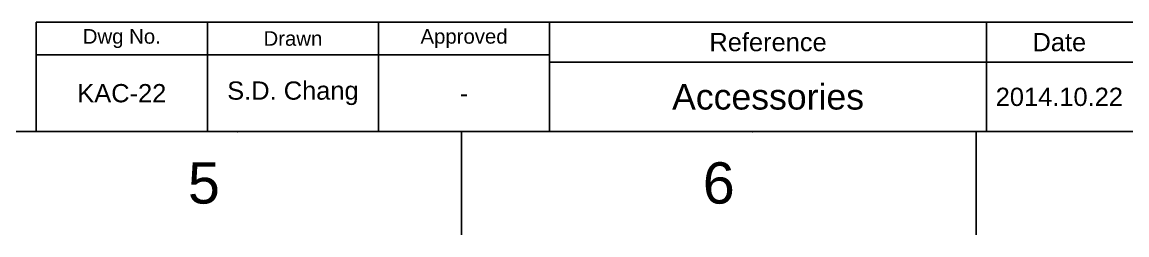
# Model space of a CAD drawing. Header units: millimetres. Extents: x 580 to 2065, y -13 to 1037.
# Drawn here: x 1348.2 to 1727.6, y -13.3 to 59.6 of the extents above; entities that cross this region are included whole.
import ezdxf

# ---------------------------------------------------------------- set-up
doc = ezdxf.new("R2010")
doc.units = ezdxf.units.MM
doc.header["$LTSCALE"] = 0.1
doc.layers.add('FORM', color=7, linetype='Continuous')
doc.layers.add('TEXT', color=2, linetype='Continuous')
doc.styles.get("Standard").update_dxf_attribs({"font": 'arial.ttf'})

msp = doc.modelspace()

# ---------------------------------------------------------------- linework, layer by layer
for p, q in [((615.21, 22.081), (2029.352, 22.081)), ((1499.049, 22.081), (1499.049, -13.272)), ((1675.816, 22.081), (1675.816, -13.272))]:
    msp.add_line(p, q)
for p in [(1422.281, 22.081), (1599.049, 22.081), (1675.816, 22.081)]:
    msp.add_point(p)
at = {"layer": 'FORM'}
for p, q in [((1353.102, 59.581), (2029.352, 59.581)), ((1353.102, 59.581), (1353.102, 22.081)), ((1411.852, 59.581), (1411.852, 22.081)), ((1470.602, 22.081), (1470.602, 59.581)), ((1529.352, 22.081), (1529.352, 59.581)), ((1679.352, 22.081), (1679.352, 59.581)), ((1679.352, 22.081), (1679.352, 59.581)), ((1679.352, 22.081), (1679.352, 59.581)), ((1529.352, 48.331), (1353.102, 48.331)), ((1529.352, 45.831), (1879.352, 45.831))]:
    msp.add_line(p, q, dxfattribs=at)
at = {"layer": 'TEXT'}
msp.add_point((1470.602, 48.331), dxfattribs=at)

# ---------------------------------------------------------------- texts
at = {"char_height": 14.141, "attachment_point": 5}
for s, insert in [('5', (1410.665, 4.404)), ('6', (1587.432, 4.404))]:
    msp.add_mtext_dynamic_manual_height_columns(s, width=50, gutter_width=12.5, heights=[0], dxfattribs=dict(at, insert=insert))
at = {"layer": 'TEXT', "attachment_point": 5}
for s, width, insert, char_height in [('Dwg No.', 44.23608, (1382.477, 53.956), 5), ('Approved', 23.5, (1499.977, 53.956), 5), ('Drawn', 23.5, (1441.227, 53.956), 5), ('Reference', 60, (1604.352, 52.706), 6.25), ('Date', 20, (1704.352, 52.706), 6.25), ('KAC-22', 23.5, (1382.477, 35.206), 6.25), ('S.D. Chang', 46.41405, (1441.227, 35.206), 6.25), ('Accessories', 128.2482, (1604.352, 33.956), 8.75), ('-', 23.5, (1499.977, 35.206), 6.25), ('2014.10.22', 20, (1704.352, 33.956), 6.25)]:
    msp.add_mtext_dynamic_manual_height_columns(s, width=width, gutter_width=12.5, heights=[0], dxfattribs=dict(at, insert=insert, char_height=char_height))

doc.saveas('drawing.dxf')
